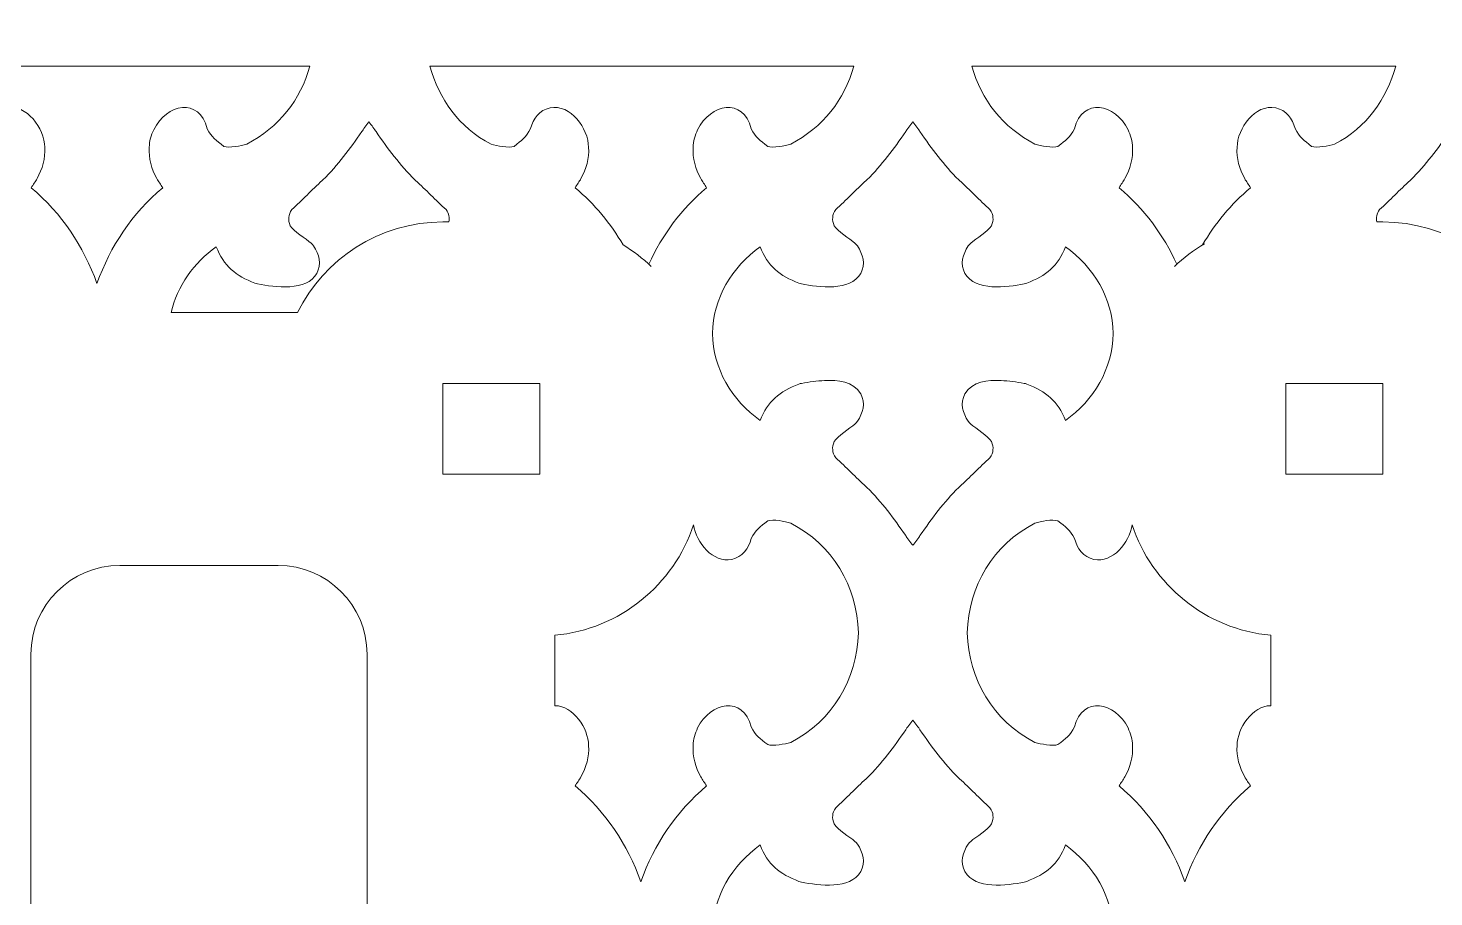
# Model space of a CAD drawing. Header units: centimetres. Extents: x -44 to 44, y -59 to 59.
# Drawn here: x -35.27 to -25.96, y -10.98 to -5.23 of the extents above; entities that cross this region are included whole.
import ezdxf

# ---------------------------------------------------------------- set-up
doc = ezdxf.new("R2010")
doc.units = ezdxf.units.CM
doc.header["$MEASUREMENT"] = 0
doc.layers.add('layer 1', color=7, linetype='Continuous')

msp = doc.modelspace()

# ---------------------------------------------------------------- linework, layer by layer
at = {"layer": 'layer 1', "color": 250, "lineweight": 9}
for points, knots in [([(-16.12309, -21.549), (-16.12309, -21.549), (-15.47685, -21.54941), (-15.47685, -21.54941), (-15.47685, -21.54941), (-15.47685, -21.54941), (-14.94831, -21.54941), (-14.94831, -21.54941), (-14.94831, -21.54941), (-14.94831, -21.54941), (-14.4126, -21.54941), (-14.4126, -21.54941), (-14.4126, -21.54941), (-14.4126, -21.54941), (-14.4126, -20.47798), (-14.4126, -20.47798), (-14.4126, -20.47798), (-14.4126, -20.17528), (-14.65245, -19.9299), (-14.94831, -19.9299), (-14.94831, -19.9299), (-14.94831, -18.03568), (-14.4126, -15.09626), (-14.4126, -14.30505), (-14.4126, -14.30505), (-14.4126, -14.30505), (-14.4126, -12.72236), (-14.4126, -12.72236), (-14.4126, -12.72236), (-14.4126, -11.93115), (-14.94831, -8.99173), (-14.94831, -7.09751), (-14.94831, -7.09751), (-14.65245, -7.09751), (-14.4126, -6.85213), (-14.4126, -6.54943), (-14.4126, -6.54943), (-14.4126, -6.54943), (-14.4126, -5.478), (-14.4126, -5.478), (-14.4126, -5.478), (-14.4126, -5.478), (-15.46206, -4.40655), (-15.46206, -4.40655), (-15.46206, -4.40655), (-15.46206, -4.40655), (-16.12309, -4.40655), (-16.12309, -4.40655), (-16.12309, -4.40655), (-16.12309, -4.40655), (-16.12309, -12.59229), (-16.12309, -12.59229), (-16.12309, -12.59229), (-16.12309, -12.59229), (-16.72309, -12.59229), (-16.72309, -12.59229), (-16.72309, -12.59229), (-16.72309, -12.59229), (-16.72309, -4.40655), (-16.72309, -4.40655), (-16.72309, -4.40655), (-16.72309, -4.40655), (-42.09452, -4.40655), (-42.09452, -4.40655), (-42.09452, -4.40655), (-42.09452, -4.40655), (-42.09452, -12.59229), (-42.09452, -12.59229), (-42.09452, -12.59229), (-42.09452, -12.59229), (-42.69452, -12.59229), (-42.69452, -12.59229), (-42.69452, -12.59229), (-42.69452, -12.59229), (-42.69452, -4.40655), (-42.69452, -4.40655), (-42.69452, -4.40655), (-42.69452, -4.40655), (-43.35555, -4.40655), (-43.35555, -4.40655), (-43.35555, -4.40655), (-43.35555, -4.40655), (-44.40501, -5.478), (-44.40501, -5.478), (-44.40501, -5.478), (-44.40501, -5.478), (-44.40501, -6.54943), (-44.40501, -6.54943), (-44.40501, -6.54943), (-44.40501, -6.85213), (-44.16516, -7.09751), (-43.8693, -7.09751), (-43.8693, -7.09751), (-43.8693, -8.99173), (-44.40501, -11.93115), (-44.40501, -12.72236), (-44.40501, -12.72236), (-44.40501, -12.72236), (-44.40501, -14.30505), (-44.40501, -14.30505), (-44.40501, -14.30505), (-44.40501, -15.09626), (-43.8693, -18.03568), (-43.8693, -19.9299), (-43.8693, -19.9299), (-44.16516, -19.9299), (-44.40501, -20.17528), (-44.40501, -20.47798), (-44.40501, -20.47798), (-44.40501, -20.47798), (-44.40501, -21.54941), (-44.40501, -21.54941), (-44.40501, -21.54941), (-44.40501, -21.54941), (-43.8693, -21.54941), (-43.8693, -21.54941), (-43.8693, -21.54941), (-43.8693, -21.54941), (-43.34076, -21.54941), (-43.34076, -21.54941), (-43.34076, -21.54941), (-43.34076, -21.54941), (-42.69452, -21.549), (-42.69452, -21.549), (-42.69452, -21.549), (-42.69452, -21.549), (-16.12309, -21.549), (-16.12309, -21.549)], [0, 0, 0, 0, 0.030303, 0.030303, 0.030303, 0.030303, 0.0606061, 0.0606061, 0.0606061, 0.0606061, 0.0909091, 0.0909091, 0.0909091, 0.0909091, 0.1212121, 0.1212121, 0.1212121, 0.1212121, 0.1515152, 0.1515152, 0.1515152, 0.1515152, 0.1818182, 0.1818182, 0.1818182, 0.1818182, 0.2121212, 0.2121212, 0.2121212, 0.2121212, 0.2424242, 0.2424242, 0.2424242, 0.2424242, 0.2727273, 0.2727273, 0.2727273, 0.2727273, 0.3030303, 0.3030303, 0.3030303, 0.3030303, 0.3333333, 0.3333333, 0.3333333, 0.3333333, 0.3636364, 0.3636364, 0.3636364, 0.3636364, 0.3939394, 0.3939394, 0.3939394, 0.3939394, 0.4242424, 0.4242424, 0.4242424, 0.4242424, 0.4545455, 0.4545455, 0.4545455, 0.4545455, 0.4848485, 0.4848485, 0.4848485, 0.4848485, 0.5151515, 0.5151515, 0.5151515, 0.5151515, 0.5454545, 0.5454545, 0.5454545, 0.5454545, 0.5757576, 0.5757576, 0.5757576, 0.5757576, 0.6060606, 0.6060606, 0.6060606, 0.6060606, 0.6363636, 0.6363636, 0.6363636, 0.6363636, 0.6666667, 0.6666667, 0.6666667, 0.6666667, 0.6969697, 0.6969697, 0.6969697, 0.6969697, 0.7272727, 0.7272727, 0.7272727, 0.7272727, 0.7575758, 0.7575758, 0.7575758, 0.7575758, 0.7878788, 0.7878788, 0.7878788, 0.7878788, 0.8181818, 0.8181818, 0.8181818, 0.8181818, 0.8484848, 0.8484848, 0.8484848, 0.8484848, 0.8787879, 0.8787879, 0.8787879, 0.8787879, 0.9090909, 0.9090909, 0.9090909, 0.9090909, 0.9393939, 0.9393939, 0.9393939, 0.9393939, 1, 1, 1, 1]), ([(-33.40142, -5.47798), (-33.40142, -5.47798), (-36.20831, -5.47798), (-36.20831, -5.47798), (-36.20831, -5.47798), (-36.14434, -5.69571), (-36.01778, -5.88251), (-35.80253, -5.99447), (-35.80253, -5.99447), (-35.76435, -6.00489), (-35.68571, -6.0225), (-35.65037, -6.00881), (-35.65037, -6.00881), (-35.6001, -5.96916), (-35.56963, -5.94894), (-35.54068, -5.89146), (-35.54068, -5.89146), (-35.52383, -5.82587), (-35.48355, -5.76831), (-35.41243, -5.75413), (-35.41243, -5.75413), (-35.27449, -5.72659), (-35.15968, -5.89003), (-35.15685, -6.01502), (-35.15685, -6.01502), (-35.15216, -6.08938), (-35.17172, -6.15754), (-35.20733, -6.22241), (-35.20733, -6.22241), (-35.21813, -6.24208), (-35.23294, -6.26271), (-35.24627, -6.28294), (-35.24627, -6.28294), (-35.04283, -6.45386), (-34.89996, -6.67026), (-34.81076, -6.9174), (-34.81076, -6.9174), (-34.72153, -6.67024), (-34.57864, -6.45381), (-34.37518, -6.2829), (-34.37518, -6.2829), (-34.38844, -6.26282), (-34.40329, -6.24212), (-34.41413, -6.22241), (-34.41413, -6.22241), (-34.44975, -6.15759), (-34.46931, -6.08946), (-34.46466, -6.01513), (-34.46466, -6.01513), (-34.46385, -5.97491), (-34.45264, -5.93496), (-34.43505, -5.89894), (-34.43505, -5.89894), (-34.34955, -5.72385), (-34.13235, -5.68461), (-34.08071, -5.89166), (-34.08071, -5.89166), (-34.0518, -5.94898), (-34.02135, -5.96921), (-33.97114, -6.00879), (-33.97114, -6.00879), (-33.93578, -6.0225), (-33.85714, -6.00489), (-33.81893, -5.99447), (-33.81893, -5.99447), (-33.60623, -5.88403), (-33.46166, -5.69831), (-33.40142, -5.47798)], [0, 0, 0, 0, 0.0555556, 0.0555556, 0.0555556, 0.0555556, 0.1111111, 0.1111111, 0.1111111, 0.1111111, 0.1666667, 0.1666667, 0.1666667, 0.1666667, 0.2222222, 0.2222222, 0.2222222, 0.2222222, 0.2777778, 0.2777778, 0.2777778, 0.2777778, 0.3333333, 0.3333333, 0.3333333, 0.3333333, 0.3888889, 0.3888889, 0.3888889, 0.3888889, 0.4444444, 0.4444444, 0.4444444, 0.4444444, 0.5, 0.5, 0.5, 0.5, 0.5555556, 0.5555556, 0.5555556, 0.5555556, 0.6111111, 0.6111111, 0.6111111, 0.6111111, 0.6666667, 0.6666667, 0.6666667, 0.6666667, 0.7222222, 0.7222222, 0.7222222, 0.7222222, 0.7777778, 0.7777778, 0.7777778, 0.7777778, 0.8333333, 0.8333333, 0.8333333, 0.8333333, 0.8888889, 0.8888889, 0.8888889, 0.8888889, 1, 1, 1, 1]), ([(-29.80013, -5.47798), (-29.80013, -5.47798), (-32.60702, -5.47798), (-32.60702, -5.47798), (-32.60702, -5.47798), (-32.54308, -5.69571), (-32.41648, -5.88251), (-32.20125, -5.99447), (-32.20125, -5.99447), (-32.16306, -6.00489), (-32.0844, -6.0225), (-32.04906, -6.00881), (-32.04906, -6.00881), (-31.99879, -5.96916), (-31.96834, -5.94894), (-31.93939, -5.89146), (-31.93939, -5.89146), (-31.92255, -5.82587), (-31.88226, -5.76831), (-31.81114, -5.75413), (-31.81114, -5.75413), (-31.67321, -5.72659), (-31.55835, -5.89003), (-31.55554, -6.01504), (-31.55554, -6.01504), (-31.55087, -6.0894), (-31.57043, -6.15754), (-31.60605, -6.22241), (-31.60605, -6.22241), (-31.61685, -6.24208), (-31.63166, -6.26269), (-31.64498, -6.28292), (-31.64498, -6.28292), (-31.51504, -6.3921), (-31.40983, -6.51981), (-31.3275, -6.66225), (-31.3275, -6.66225), (-31.26004, -6.70279), (-31.19738, -6.75062), (-31.14062, -6.80454), (-31.14062, -6.80454), (-31.14604, -6.79937), (-31.15151, -6.79427), (-31.15703, -6.78924), (-31.15703, -6.78924), (-31.06778, -6.59514), (-30.94136, -6.4236), (-30.77389, -6.2829), (-30.77389, -6.2829), (-30.78716, -6.26284), (-30.80201, -6.24214), (-30.81285, -6.22241), (-30.81285, -6.22241), (-30.84844, -6.15756), (-30.86801, -6.08946), (-30.86336, -6.01513), (-30.86336, -6.01513), (-30.86254, -5.97491), (-30.85133, -5.93496), (-30.83374, -5.89894), (-30.83374, -5.89894), (-30.74824, -5.72385), (-30.53104, -5.68461), (-30.4794, -5.89166), (-30.4794, -5.89166), (-30.45049, -5.94898), (-30.42006, -5.96921), (-30.36986, -6.00879), (-30.36986, -6.00879), (-30.3345, -6.0225), (-30.25583, -6.00489), (-30.21763, -5.99447), (-30.21763, -5.99447), (-30.00493, -5.88401), (-29.86037, -5.69831), (-29.80013, -5.47798)], [0, 0, 0, 0, 0.05, 0.05, 0.05, 0.05, 0.1, 0.1, 0.1, 0.1, 0.15, 0.15, 0.15, 0.15, 0.2, 0.2, 0.2, 0.2, 0.25, 0.25, 0.25, 0.25, 0.3, 0.3, 0.3, 0.3, 0.35, 0.35, 0.35, 0.35, 0.4, 0.4, 0.4, 0.4, 0.45, 0.45, 0.45, 0.45, 0.5, 0.5, 0.5, 0.5, 0.55, 0.55, 0.55, 0.55, 0.6, 0.6, 0.6, 0.6, 0.65, 0.65, 0.65, 0.65, 0.7, 0.7, 0.7, 0.7, 0.75, 0.75, 0.75, 0.75, 0.8, 0.8, 0.8, 0.8, 0.85, 0.85, 0.85, 0.85, 0.9, 0.9, 0.9, 0.9, 1, 1, 1, 1]), ([(-26.21059, -5.47798), (-26.21059, -5.47798), (-29.01748, -5.47798), (-29.01748, -5.47798), (-29.01748, -5.47798), (-28.95724, -5.69831), (-28.81268, -5.88401), (-28.59998, -5.99447), (-28.59998, -5.99447), (-28.56178, -6.00489), (-28.48311, -6.0225), (-28.44776, -6.00879), (-28.44776, -6.00879), (-28.39755, -5.96921), (-28.36712, -5.94898), (-28.33821, -5.89166), (-28.33821, -5.89166), (-28.28657, -5.68461), (-28.06937, -5.72385), (-27.98387, -5.89894), (-27.98387, -5.89894), (-27.96628, -5.93496), (-27.95507, -5.97491), (-27.95426, -6.01513), (-27.95426, -6.01513), (-27.94961, -6.08946), (-27.96917, -6.15756), (-28.00476, -6.22241), (-28.00476, -6.22241), (-28.01561, -6.24214), (-28.03046, -6.26284), (-28.04372, -6.2829), (-28.04372, -6.2829), (-27.87626, -6.42362), (-27.74983, -6.59514), (-27.66058, -6.78926), (-27.66058, -6.78926), (-27.66606, -6.79427), (-27.67151, -6.79935), (-27.67691, -6.80447), (-27.67691, -6.80447), (-27.61656, -6.74717), (-27.54956, -6.69675), (-27.47721, -6.65462), (-27.47721, -6.65462), (-27.47721, -6.65462), (-27.49013, -6.66227), (-27.49013, -6.66227), (-27.49013, -6.66227), (-27.40781, -6.51984), (-27.30257, -6.3921), (-27.17263, -6.28292), (-27.17263, -6.28292), (-27.18596, -6.26269), (-27.20076, -6.24208), (-27.21156, -6.22241), (-27.21156, -6.22241), (-27.24718, -6.15754), (-27.26674, -6.0894), (-27.26207, -6.01504), (-27.26207, -6.01504), (-27.25926, -5.89003), (-27.14441, -5.72659), (-27.00647, -5.75413), (-27.00647, -5.75413), (-26.93535, -5.76831), (-26.89506, -5.82587), (-26.87822, -5.89146), (-26.87822, -5.89146), (-26.84927, -5.94894), (-26.81882, -5.96916), (-26.76855, -6.00881), (-26.76855, -6.00881), (-26.73321, -6.0225), (-26.65455, -6.00489), (-26.61636, -5.99447), (-26.61636, -5.99447), (-26.40114, -5.88251), (-26.27454, -5.69571), (-26.21059, -5.47798)], [0, 0, 0, 0, 0.047619, 0.047619, 0.047619, 0.047619, 0.0952381, 0.0952381, 0.0952381, 0.0952381, 0.1428571, 0.1428571, 0.1428571, 0.1428571, 0.1904762, 0.1904762, 0.1904762, 0.1904762, 0.2380952, 0.2380952, 0.2380952, 0.2380952, 0.2857143, 0.2857143, 0.2857143, 0.2857143, 0.3333333, 0.3333333, 0.3333333, 0.3333333, 0.3809524, 0.3809524, 0.3809524, 0.3809524, 0.4285714, 0.4285714, 0.4285714, 0.4285714, 0.4761905, 0.4761905, 0.4761905, 0.4761905, 0.5238095, 0.5238095, 0.5238095, 0.5238095, 0.5714286, 0.5714286, 0.5714286, 0.5714286, 0.6190476, 0.6190476, 0.6190476, 0.6190476, 0.6666667, 0.6666667, 0.6666667, 0.6666667, 0.7142857, 0.7142857, 0.7142857, 0.7142857, 0.7619048, 0.7619048, 0.7619048, 0.7619048, 0.8095238, 0.8095238, 0.8095238, 0.8095238, 0.8571429, 0.8571429, 0.8571429, 0.8571429, 0.9047619, 0.9047619, 0.9047619, 0.9047619, 1, 1, 1, 1]), ([(-34.31985, -7.11009), (-34.04063, -7.11026), (-33.76155, -7.11036), (-33.48242, -7.10976), (-33.48242, -7.10976), (-33.30756, -6.75476), (-32.94178, -6.50953), (-32.52053, -6.50953), (-32.52053, -6.50953), (-32.52053, -6.50953), (-32.48149, -6.50953), (-32.48149, -6.50953), (-32.48149, -6.50953), (-32.47504, -6.48054), (-32.48081, -6.45531), (-32.49932, -6.42769), (-32.49932, -6.42769), (-32.56864, -6.36523), (-32.63151, -6.29698), (-32.70135, -6.23518), (-32.70135, -6.23518), (-32.70135, -6.23518), (-32.70375, -6.23306), (-32.70375, -6.23306), (-32.70375, -6.23306), (-32.70375, -6.23306), (-32.70602, -6.23079), (-32.70602, -6.23079), (-32.70602, -6.23079), (-32.80493, -6.13209), (-32.88407, -6.02569), (-32.96297, -5.91111), (-32.96297, -5.91111), (-32.97137, -5.89892), (-32.99254, -5.86785), (-33.01011, -5.84713), (-33.01011, -5.84713), (-33.02768, -5.86783), (-33.04883, -5.8989), (-33.05721, -5.91109), (-33.05721, -5.91109), (-33.13609, -6.02569), (-33.21529, -6.13209), (-33.31418, -6.23079), (-33.31418, -6.23079), (-33.31418, -6.23079), (-33.31646, -6.23306), (-33.31646, -6.23306), (-33.31646, -6.23306), (-33.31646, -6.23306), (-33.31886, -6.23518), (-33.31886, -6.23518), (-33.31886, -6.23518), (-33.38869, -6.29698), (-33.45156, -6.36523), (-33.52088, -6.42769), (-33.52088, -6.42769), (-33.54454, -6.46299), (-33.54733, -6.49438), (-33.53051, -6.53471), (-33.53051, -6.53471), (-33.51028, -6.57219), (-33.42705, -6.61976), (-33.39343, -6.65031), (-33.39343, -6.65031), (-33.39343, -6.65031), (-33.38438, -6.65852), (-33.38438, -6.65852), (-33.38438, -6.65852), (-33.38438, -6.65852), (-33.37742, -6.66857), (-33.37742, -6.66857), (-33.37742, -6.66857), (-33.33983, -6.72281), (-33.32149, -6.78896), (-33.35535, -6.85037), (-33.35535, -6.85037), (-33.42216, -6.97155), (-33.63317, -6.94202), (-33.74702, -6.92004), (-33.74702, -6.92004), (-33.74702, -6.92004), (-33.75591, -6.91832), (-33.75591, -6.91832), (-33.75591, -6.91832), (-33.75591, -6.91832), (-33.76438, -6.91515), (-33.76438, -6.91515), (-33.76438, -6.91515), (-33.89083, -6.86769), (-33.97208, -6.80098), (-34.0209, -6.67395), (-34.0209, -6.67395), (-34.1691, -6.77998), (-34.27973, -6.93465), (-34.31985, -7.11009)], [0, 0, 0, 0, 0.04, 0.04, 0.04, 0.04, 0.08, 0.08, 0.08, 0.08, 0.12, 0.12, 0.12, 0.12, 0.16, 0.16, 0.16, 0.16, 0.2, 0.2, 0.2, 0.2, 0.24, 0.24, 0.24, 0.24, 0.28, 0.28, 0.28, 0.28, 0.32, 0.32, 0.32, 0.32, 0.36, 0.36, 0.36, 0.36, 0.4, 0.4, 0.4, 0.4, 0.44, 0.44, 0.44, 0.44, 0.48, 0.48, 0.48, 0.48, 0.52, 0.52, 0.52, 0.52, 0.56, 0.56, 0.56, 0.56, 0.6, 0.6, 0.6, 0.6, 0.64, 0.64, 0.64, 0.64, 0.68, 0.68, 0.68, 0.68, 0.72, 0.72, 0.72, 0.72, 0.76, 0.76, 0.76, 0.76, 0.8, 0.8, 0.8, 0.8, 0.84, 0.84, 0.84, 0.84, 0.88, 0.88, 0.88, 0.88, 0.92, 0.92, 0.92, 0.92, 1, 1, 1, 1]), ([(-29.40881, -5.84713), (-29.42638, -5.86783), (-29.44753, -5.8989), (-29.45591, -5.91109), (-29.45591, -5.91109), (-29.53478, -6.02569), (-29.61401, -6.13209), (-29.7129, -6.23079), (-29.7129, -6.23079), (-29.7129, -6.23079), (-29.71517, -6.23306), (-29.71517, -6.23306), (-29.71517, -6.23306), (-29.71517, -6.23306), (-29.71757, -6.23518), (-29.71757, -6.23518), (-29.71757, -6.23518), (-29.78741, -6.29698), (-29.85026, -6.36523), (-29.91958, -6.42769), (-29.91958, -6.42769), (-29.94323, -6.46299), (-29.94604, -6.49438), (-29.9292, -6.53473), (-29.9292, -6.53473), (-29.90899, -6.57216), (-29.82572, -6.61978), (-29.79212, -6.65031), (-29.79212, -6.65031), (-29.79212, -6.65031), (-29.78308, -6.65852), (-29.78308, -6.65852), (-29.78308, -6.65852), (-29.78308, -6.65852), (-29.77611, -6.66857), (-29.77611, -6.66857), (-29.77611, -6.66857), (-29.73853, -6.72281), (-29.72018, -6.78896), (-29.75404, -6.85037), (-29.75404, -6.85037), (-29.82086, -6.97155), (-30.03186, -6.94202), (-30.14571, -6.92004), (-30.14571, -6.92004), (-30.14571, -6.92004), (-30.15461, -6.91832), (-30.15461, -6.91832), (-30.15461, -6.91832), (-30.15461, -6.91832), (-30.16307, -6.91515), (-30.16307, -6.91515), (-30.16307, -6.91515), (-30.28952, -6.86769), (-30.3708, -6.80098), (-30.41959, -6.67393), (-30.41959, -6.67393), (-30.60574, -6.80715), (-30.73268, -7.01709), (-30.73493, -7.24851), (-30.73493, -7.24851), (-30.73268, -7.48181), (-30.60574, -7.69191), (-30.41959, -7.82514), (-30.41959, -7.82514), (-30.3708, -7.69809), (-30.28954, -7.63138), (-30.16307, -7.58391), (-30.16307, -7.58391), (-30.16307, -7.58391), (-30.15461, -7.58074), (-30.15461, -7.58074), (-30.15461, -7.58074), (-30.15461, -7.58074), (-30.14571, -7.57903), (-30.14571, -7.57903), (-30.14571, -7.57903), (-30.09591, -7.56941), (-30.0432, -7.56264), (-29.99261, -7.56032), (-29.99261, -7.56032), (-29.90747, -7.55644), (-29.80043, -7.56452), (-29.75404, -7.64871), (-29.75404, -7.64871), (-29.72018, -7.71013), (-29.73853, -7.77626), (-29.77613, -7.83049), (-29.77613, -7.83049), (-29.77613, -7.83049), (-29.78308, -7.84052), (-29.78308, -7.84052), (-29.78308, -7.84052), (-29.78308, -7.84052), (-29.79212, -7.84873), (-29.79212, -7.84873), (-29.79212, -7.84873), (-29.8257, -7.87926), (-29.90899, -7.92692), (-29.92922, -7.96436), (-29.92922, -7.96436), (-29.94604, -8.00469), (-29.94323, -8.03608), (-29.91958, -8.07137), (-29.91958, -8.07137), (-29.85026, -8.13384), (-29.78741, -8.20209), (-29.71757, -8.26389), (-29.71757, -8.26389), (-29.71757, -8.26389), (-29.71517, -8.26601), (-29.71517, -8.26601), (-29.71517, -8.26601), (-29.71517, -8.26601), (-29.7129, -8.26828), (-29.7129, -8.26828), (-29.7129, -8.26828), (-29.61401, -8.36698), (-29.53478, -8.47337), (-29.45591, -8.58797), (-29.45591, -8.58797), (-29.44753, -8.60016), (-29.42638, -8.63124), (-29.40881, -8.65194), (-29.40881, -8.65194), (-29.39123, -8.63124), (-29.37008, -8.60016), (-29.36171, -8.58797), (-29.36171, -8.58797), (-29.28283, -8.47337), (-29.20361, -8.36698), (-29.10471, -8.26828), (-29.10471, -8.26828), (-29.10471, -8.26828), (-29.10244, -8.26601), (-29.10244, -8.26601), (-29.10244, -8.26601), (-29.10244, -8.26601), (-29.10004, -8.26389), (-29.10004, -8.26389), (-29.10004, -8.26389), (-29.03021, -8.20209), (-28.96736, -8.13384), (-28.89803, -8.07137), (-28.89803, -8.07137), (-28.87438, -8.03608), (-28.87157, -8.00469), (-28.88839, -7.96436), (-28.88839, -7.96436), (-28.90862, -7.92692), (-28.99191, -7.87926), (-29.02549, -7.84873), (-29.02549, -7.84873), (-29.02549, -7.84873), (-29.03453, -7.84052), (-29.03453, -7.84052), (-29.03453, -7.84052), (-29.03453, -7.84052), (-29.04148, -7.83049), (-29.04148, -7.83049), (-29.04148, -7.83049), (-29.07908, -7.77626), (-29.09743, -7.71013), (-29.06357, -7.64871), (-29.06357, -7.64871), (-29.01718, -7.56452), (-28.91014, -7.55644), (-28.82501, -7.56032), (-28.82501, -7.56032), (-28.77441, -7.56264), (-28.7217, -7.56941), (-28.6719, -7.57903), (-28.6719, -7.57903), (-28.6719, -7.57903), (-28.66301, -7.58074), (-28.66301, -7.58074), (-28.66301, -7.58074), (-28.66301, -7.58074), (-28.65454, -7.58391), (-28.65454, -7.58391), (-28.65454, -7.58391), (-28.52807, -7.63138), (-28.44681, -7.69809), (-28.39802, -7.82514), (-28.39802, -7.82514), (-28.21187, -7.69191), (-28.08493, -7.48181), (-28.08268, -7.24851), (-28.08268, -7.24851), (-28.08493, -7.01709), (-28.21187, -6.80715), (-28.39802, -6.67393), (-28.39802, -6.67393), (-28.44681, -6.80098), (-28.52809, -6.86769), (-28.65454, -6.91515), (-28.65454, -6.91515), (-28.65454, -6.91515), (-28.66301, -6.91832), (-28.66301, -6.91832), (-28.66301, -6.91832), (-28.66301, -6.91832), (-28.6719, -6.92004), (-28.6719, -6.92004), (-28.6719, -6.92004), (-28.78575, -6.94202), (-28.99676, -6.97155), (-29.06357, -6.85037), (-29.06357, -6.85037), (-29.09743, -6.78896), (-29.07908, -6.72281), (-29.0415, -6.66857), (-29.0415, -6.66857), (-29.0415, -6.66857), (-29.03453, -6.65852), (-29.03453, -6.65852), (-29.03453, -6.65852), (-29.03453, -6.65852), (-29.02549, -6.65031), (-29.02549, -6.65031), (-29.02549, -6.65031), (-28.99189, -6.61978), (-28.90862, -6.57216), (-28.88841, -6.53473), (-28.88841, -6.53473), (-28.87157, -6.49438), (-28.87438, -6.46299), (-28.89803, -6.42769), (-28.89803, -6.42769), (-28.96736, -6.36523), (-29.03021, -6.29698), (-29.10004, -6.23518), (-29.10004, -6.23518), (-29.10004, -6.23518), (-29.10244, -6.23306), (-29.10244, -6.23306), (-29.10244, -6.23306), (-29.10244, -6.23306), (-29.10471, -6.23079), (-29.10471, -6.23079), (-29.10471, -6.23079), (-29.20361, -6.13209), (-29.28283, -6.02569), (-29.36171, -5.91109), (-29.36171, -5.91109), (-29.37008, -5.8989), (-29.39123, -5.86783), (-29.40881, -5.84713)], [0, 0, 0, 0, 0.015873, 0.015873, 0.015873, 0.015873, 0.031746, 0.031746, 0.031746, 0.031746, 0.047619, 0.047619, 0.047619, 0.047619, 0.0634921, 0.0634921, 0.0634921, 0.0634921, 0.0793651, 0.0793651, 0.0793651, 0.0793651, 0.0952381, 0.0952381, 0.0952381, 0.0952381, 0.1111111, 0.1111111, 0.1111111, 0.1111111, 0.1269841, 0.1269841, 0.1269841, 0.1269841, 0.1428571, 0.1428571, 0.1428571, 0.1428571, 0.1587302, 0.1587302, 0.1587302, 0.1587302, 0.1746032, 0.1746032, 0.1746032, 0.1746032, 0.1904762, 0.1904762, 0.1904762, 0.1904762, 0.2063492, 0.2063492, 0.2063492, 0.2063492, 0.2222222, 0.2222222, 0.2222222, 0.2222222, 0.2380952, 0.2380952, 0.2380952, 0.2380952, 0.2539683, 0.2539683, 0.2539683, 0.2539683, 0.2698413, 0.2698413, 0.2698413, 0.2698413, 0.2857143, 0.2857143, 0.2857143, 0.2857143, 0.3015873, 0.3015873, 0.3015873, 0.3015873, 0.3174603, 0.3174603, 0.3174603, 0.3174603, 0.3333333, 0.3333333, 0.3333333, 0.3333333, 0.3492063, 0.3492063, 0.3492063, 0.3492063, 0.3650794, 0.3650794, 0.3650794, 0.3650794, 0.3809524, 0.3809524, 0.3809524, 0.3809524, 0.3968254, 0.3968254, 0.3968254, 0.3968254, 0.4126984, 0.4126984, 0.4126984, 0.4126984, 0.4285714, 0.4285714, 0.4285714, 0.4285714, 0.4444444, 0.4444444, 0.4444444, 0.4444444, 0.4603175, 0.4603175, 0.4603175, 0.4603175, 0.4761905, 0.4761905, 0.4761905, 0.4761905, 0.4920635, 0.4920635, 0.4920635, 0.4920635, 0.5079365, 0.5079365, 0.5079365, 0.5079365, 0.5238095, 0.5238095, 0.5238095, 0.5238095, 0.5396825, 0.5396825, 0.5396825, 0.5396825, 0.5555556, 0.5555556, 0.5555556, 0.5555556, 0.5714286, 0.5714286, 0.5714286, 0.5714286, 0.5873016, 0.5873016, 0.5873016, 0.5873016, 0.6031746, 0.6031746, 0.6031746, 0.6031746, 0.6190476, 0.6190476, 0.6190476, 0.6190476, 0.6349206, 0.6349206, 0.6349206, 0.6349206, 0.6507937, 0.6507937, 0.6507937, 0.6507937, 0.6666667, 0.6666667, 0.6666667, 0.6666667, 0.6825397, 0.6825397, 0.6825397, 0.6825397, 0.6984127, 0.6984127, 0.6984127, 0.6984127, 0.7142857, 0.7142857, 0.7142857, 0.7142857, 0.7301587, 0.7301587, 0.7301587, 0.7301587, 0.7460317, 0.7460317, 0.7460317, 0.7460317, 0.7619048, 0.7619048, 0.7619048, 0.7619048, 0.7777778, 0.7777778, 0.7777778, 0.7777778, 0.7936508, 0.7936508, 0.7936508, 0.7936508, 0.8095238, 0.8095238, 0.8095238, 0.8095238, 0.8253968, 0.8253968, 0.8253968, 0.8253968, 0.8412698, 0.8412698, 0.8412698, 0.8412698, 0.8571429, 0.8571429, 0.8571429, 0.8571429, 0.8730159, 0.8730159, 0.8730159, 0.8730159, 0.8888889, 0.8888889, 0.8888889, 0.8888889, 0.9047619, 0.9047619, 0.9047619, 0.9047619, 0.9206349, 0.9206349, 0.9206349, 0.9206349, 0.9365079, 0.9365079, 0.9365079, 0.9365079, 0.952381, 0.952381, 0.952381, 0.952381, 0.968254, 0.968254, 0.968254, 0.968254, 1, 1, 1, 1]), ([(-26.33612, -6.50953), (-26.33612, -6.50953), (-26.29706, -6.50953), (-26.29706, -6.50953), (-26.29706, -6.50953), (-25.87581, -6.50953), (-25.51003, -6.75476), (-25.33517, -7.10976), (-25.33517, -7.10976), (-25.05604, -7.11017), (-24.77689, -7.11019), (-24.49776, -7.11009), (-24.49776, -7.11009), (-24.53788, -6.93465), (-24.64851, -6.77998), (-24.79671, -6.67395), (-24.79671, -6.67395), (-24.84553, -6.80098), (-24.92679, -6.86769), (-25.05324, -6.91515), (-25.05324, -6.91515), (-25.05324, -6.91515), (-25.0617, -6.91832), (-25.0617, -6.91832), (-25.0617, -6.91832), (-25.0617, -6.91832), (-25.07059, -6.92004), (-25.07059, -6.92004), (-25.07059, -6.92004), (-25.18444, -6.94202), (-25.39545, -6.97155), (-25.46226, -6.85037), (-25.46226, -6.85037), (-25.49612, -6.78896), (-25.47778, -6.72281), (-25.44019, -6.66857), (-25.44019, -6.66857), (-25.44019, -6.66857), (-25.43323, -6.65852), (-25.43323, -6.65852), (-25.43323, -6.65852), (-25.43323, -6.65852), (-25.42419, -6.65031), (-25.42419, -6.65031), (-25.42419, -6.65031), (-25.39056, -6.61976), (-25.30734, -6.57219), (-25.28711, -6.53471), (-25.28711, -6.53471), (-25.27029, -6.49438), (-25.27307, -6.46299), (-25.29673, -6.42769), (-25.29673, -6.42769), (-25.36605, -6.36523), (-25.42892, -6.29698), (-25.49876, -6.23518), (-25.49876, -6.23518), (-25.49876, -6.23518), (-25.50116, -6.23306), (-25.50116, -6.23306), (-25.50116, -6.23306), (-25.50116, -6.23306), (-25.50343, -6.23079), (-25.50343, -6.23079), (-25.50343, -6.23079), (-25.60232, -6.13209), (-25.68152, -6.02569), (-25.7604, -5.91109), (-25.7604, -5.91109), (-25.76878, -5.8989), (-25.78993, -5.86783), (-25.8075, -5.84713), (-25.8075, -5.84713), (-25.82507, -5.86785), (-25.84624, -5.89892), (-25.85464, -5.91111), (-25.85464, -5.91111), (-25.93354, -6.02569), (-26.01268, -6.13209), (-26.11159, -6.23079), (-26.11159, -6.23079), (-26.11159, -6.23079), (-26.11386, -6.23306), (-26.11386, -6.23306), (-26.11386, -6.23306), (-26.11386, -6.23306), (-26.11626, -6.23518), (-26.11626, -6.23518), (-26.11626, -6.23518), (-26.1861, -6.29698), (-26.24897, -6.36523), (-26.31829, -6.42769), (-26.31829, -6.42769), (-26.33681, -6.45531), (-26.34257, -6.48054), (-26.33612, -6.50953)], [0, 0, 0, 0, 0.04, 0.04, 0.04, 0.04, 0.08, 0.08, 0.08, 0.08, 0.12, 0.12, 0.12, 0.12, 0.16, 0.16, 0.16, 0.16, 0.2, 0.2, 0.2, 0.2, 0.24, 0.24, 0.24, 0.24, 0.28, 0.28, 0.28, 0.28, 0.32, 0.32, 0.32, 0.32, 0.36, 0.36, 0.36, 0.36, 0.4, 0.4, 0.4, 0.4, 0.44, 0.44, 0.44, 0.44, 0.48, 0.48, 0.48, 0.48, 0.52, 0.52, 0.52, 0.52, 0.56, 0.56, 0.56, 0.56, 0.6, 0.6, 0.6, 0.6, 0.64, 0.64, 0.64, 0.64, 0.68, 0.68, 0.68, 0.68, 0.72, 0.72, 0.72, 0.72, 0.76, 0.76, 0.76, 0.76, 0.8, 0.8, 0.8, 0.8, 0.84, 0.84, 0.84, 0.84, 0.88, 0.88, 0.88, 0.88, 0.92, 0.92, 0.92, 0.92, 1, 1, 1, 1]), ([(-31.87768, -7.58096), (-31.87768, -7.58096), (-32.52053, -7.58096), (-32.52053, -7.58096), (-32.52053, -7.58096), (-32.52053, -7.58096), (-32.52053, -8.18096), (-32.52053, -8.18096), (-32.52053, -8.18096), (-32.52053, -8.18096), (-31.87768, -8.18096), (-31.87768, -8.18096), (-31.87768, -8.18096), (-31.87768, -8.18096), (-31.87768, -7.58096), (-31.87768, -7.58096)], [0, 0, 0, 0, 0.2, 0.2, 0.2, 0.2, 0.4, 0.4, 0.4, 0.4, 0.6, 0.6, 0.6, 0.6, 1, 1, 1, 1]), ([(-26.93991, -7.58096), (-26.93991, -7.58096), (-26.29706, -7.58096), (-26.29706, -7.58096), (-26.29706, -7.58096), (-26.29706, -7.58096), (-26.29706, -8.18096), (-26.29706, -8.18096), (-26.29706, -8.18096), (-26.29706, -8.18096), (-26.93991, -8.18096), (-26.93991, -8.18096), (-26.93991, -8.18096), (-26.93991, -8.18096), (-26.93991, -7.58096), (-26.93991, -7.58096)], [0, 0, 0, 0, 0.2, 0.2, 0.2, 0.2, 0.4, 0.4, 0.4, 0.4, 0.6, 0.6, 0.6, 0.6, 1, 1, 1, 1]), ([(-31.77844, -9.24782), (-31.77844, -9.24782), (-31.77844, -9.71432), (-31.77844, -9.71432), (-31.77844, -9.71432), (-31.65551, -9.71584), (-31.55811, -9.86329), (-31.55554, -9.97826), (-31.55554, -9.97826), (-31.55087, -10.05261), (-31.57041, -10.12076), (-31.60605, -10.18564), (-31.60605, -10.18564), (-31.61685, -10.20531), (-31.63166, -10.22595), (-31.64498, -10.24616), (-31.64498, -10.24616), (-31.44154, -10.41709), (-31.29866, -10.63348), (-31.20945, -10.88061), (-31.20945, -10.88061), (-31.12022, -10.63346), (-30.97733, -10.41707), (-30.77389, -10.24614), (-30.77389, -10.24614), (-30.78716, -10.22608), (-30.80201, -10.20538), (-30.81285, -10.18564), (-30.81285, -10.18564), (-30.84846, -10.1208), (-30.86801, -10.05268), (-30.86336, -9.97834), (-30.86336, -9.97834), (-30.86254, -9.9381), (-30.85131, -9.89814), (-30.8337, -9.86209), (-30.8337, -9.86209), (-30.74816, -9.68709), (-30.53104, -9.64791), (-30.4794, -9.85489), (-30.4794, -9.85489), (-30.45049, -9.91224), (-30.42006, -9.93246), (-30.36983, -9.97204), (-30.36983, -9.97204), (-30.33452, -9.98578), (-30.25581, -9.96814), (-30.21763, -9.95773), (-30.21763, -9.95773), (-29.94006, -9.81358), (-29.77851, -9.54129), (-29.769, -9.23115), (-29.769, -9.23115), (-29.77851, -8.92104), (-29.94006, -8.64872), (-30.21763, -8.50457), (-30.21763, -8.50457), (-30.25581, -8.49416), (-30.3345, -8.47656), (-30.36983, -8.49026), (-30.36983, -8.49026), (-30.42008, -8.5299), (-30.45056, -8.55015), (-30.47951, -8.60762), (-30.47951, -8.60762), (-30.49635, -8.67319), (-30.53663, -8.73075), (-30.60776, -8.74496), (-30.60776, -8.74496), (-30.73399, -8.77014), (-30.84092, -8.63535), (-30.86027, -8.51651), (-30.86027, -8.51651), (-30.99171, -8.91302), (-31.34906, -9.20816), (-31.77844, -9.24782)], [0, 0, 0, 0, 0.05, 0.05, 0.05, 0.05, 0.1, 0.1, 0.1, 0.1, 0.15, 0.15, 0.15, 0.15, 0.2, 0.2, 0.2, 0.2, 0.25, 0.25, 0.25, 0.25, 0.3, 0.3, 0.3, 0.3, 0.35, 0.35, 0.35, 0.35, 0.4, 0.4, 0.4, 0.4, 0.45, 0.45, 0.45, 0.45, 0.5, 0.5, 0.5, 0.5, 0.55, 0.55, 0.55, 0.55, 0.6, 0.6, 0.6, 0.6, 0.65, 0.65, 0.65, 0.65, 0.7, 0.7, 0.7, 0.7, 0.75, 0.75, 0.75, 0.75, 0.8, 0.8, 0.8, 0.8, 0.85, 0.85, 0.85, 0.85, 0.9, 0.9, 0.9, 0.9, 1, 1, 1, 1]), ([(-27.03915, -9.71432), (-27.03915, -9.71432), (-27.03915, -9.24782), (-27.03915, -9.24782), (-27.03915, -9.24782), (-27.46864, -9.20805), (-27.82598, -8.91294), (-27.95734, -8.51646), (-27.95734, -8.51646), (-27.97669, -8.63533), (-28.0836, -8.77014), (-28.20986, -8.74496), (-28.20986, -8.74496), (-28.28098, -8.73075), (-28.32126, -8.67319), (-28.33811, -8.60762), (-28.33811, -8.60762), (-28.36706, -8.55015), (-28.39753, -8.5299), (-28.44778, -8.49026), (-28.44778, -8.49026), (-28.48311, -8.47656), (-28.5618, -8.49416), (-28.59998, -8.50457), (-28.59998, -8.50457), (-28.87755, -8.64872), (-29.0391, -8.92104), (-29.04861, -9.23115), (-29.04861, -9.23115), (-29.0391, -9.54129), (-28.87755, -9.81358), (-28.59998, -9.95773), (-28.59998, -9.95773), (-28.5618, -9.96814), (-28.48309, -9.98578), (-28.44778, -9.97204), (-28.44778, -9.97204), (-28.39755, -9.93246), (-28.36712, -9.91224), (-28.33821, -9.85489), (-28.33821, -9.85489), (-28.28657, -9.64791), (-28.06946, -9.68709), (-27.98391, -9.86209), (-27.98391, -9.86209), (-27.9663, -9.89814), (-27.95507, -9.9381), (-27.95426, -9.97834), (-27.95426, -9.97834), (-27.94961, -10.05268), (-27.96915, -10.1208), (-28.00476, -10.18564), (-28.00476, -10.18564), (-28.01561, -10.20538), (-28.03046, -10.22608), (-28.04372, -10.24614), (-28.04372, -10.24614), (-27.84028, -10.41707), (-27.69739, -10.63346), (-27.60816, -10.88061), (-27.60816, -10.88061), (-27.51896, -10.63348), (-27.37607, -10.41709), (-27.17263, -10.24616), (-27.17263, -10.24616), (-27.18596, -10.22595), (-27.20076, -10.20531), (-27.21156, -10.18564), (-27.21156, -10.18564), (-27.2472, -10.12076), (-27.26674, -10.05261), (-27.26207, -9.97826), (-27.26207, -9.97826), (-27.2595, -9.86329), (-27.16208, -9.71582), (-27.03915, -9.71432)], [0, 0, 0, 0, 0.05, 0.05, 0.05, 0.05, 0.1, 0.1, 0.1, 0.1, 0.15, 0.15, 0.15, 0.15, 0.2, 0.2, 0.2, 0.2, 0.25, 0.25, 0.25, 0.25, 0.3, 0.3, 0.3, 0.3, 0.35, 0.35, 0.35, 0.35, 0.4, 0.4, 0.4, 0.4, 0.45, 0.45, 0.45, 0.45, 0.5, 0.5, 0.5, 0.5, 0.55, 0.55, 0.55, 0.55, 0.6, 0.6, 0.6, 0.6, 0.65, 0.65, 0.65, 0.65, 0.7, 0.7, 0.7, 0.7, 0.75, 0.75, 0.75, 0.75, 0.8, 0.8, 0.8, 0.8, 0.85, 0.85, 0.85, 0.85, 0.9, 0.9, 0.9, 0.9, 1, 1, 1, 1]), ([(-34.65979, -11.72541), (-34.25411, -11.72541), (-33.61065, -11.72541), (-33.61065, -11.72541), (-33.61065, -11.72541), (-33.61065, -11.72541), (-33.61065, -11.72541), (-33.61065, -11.72541), (-33.61065, -11.72541), (-33.28716, -11.72541), (-33.0225, -11.46073), (-33.0225, -11.13726), (-33.0225, -11.13726), (-33.0225, -11.13726), (-33.0225, -11.13726), (-33.0225, -11.13726), (-33.0225, -11.13726), (-33.0225, -11.13726), (-33.0225, -9.37281), (-33.0225, -9.37281), (-33.0225, -9.37281), (-33.0225, -9.37281), (-33.0225, -9.37281), (-33.0225, -9.37281), (-33.0225, -9.37281), (-33.0225, -9.04935), (-33.28718, -8.78469), (-33.61065, -8.78469), (-33.61065, -8.78469), (-33.61065, -8.78469), (-34.25411, -8.78469), (-34.65979, -8.78469), (-34.65979, -8.78469), (-34.65979, -8.78469), (-34.65979, -8.78469), (-34.65979, -8.78469), (-34.65979, -8.78469), (-34.98326, -8.78469), (-35.24792, -9.04935), (-35.24792, -9.37281), (-35.24792, -9.37281), (-35.24792, -9.37281), (-35.24792, -9.37281), (-35.24792, -9.37281), (-35.24792, -9.37281), (-35.24792, -9.37281), (-35.24792, -11.13726), (-35.24792, -11.13726), (-35.24792, -11.13726), (-35.24792, -11.13726), (-35.24792, -11.13726), (-35.24792, -11.13726), (-35.24792, -11.13726), (-35.24792, -11.46073), (-34.98326, -11.72541), (-34.65979, -11.72541)], [0, 0, 0, 0, 0.0666667, 0.0666667, 0.0666667, 0.0666667, 0.1333333, 0.1333333, 0.1333333, 0.1333333, 0.2, 0.2, 0.2, 0.2, 0.2666667, 0.2666667, 0.2666667, 0.2666667, 0.3333333, 0.3333333, 0.3333333, 0.3333333, 0.4, 0.4, 0.4, 0.4, 0.4666667, 0.4666667, 0.4666667, 0.4666667, 0.5333333, 0.5333333, 0.5333333, 0.5333333, 0.6, 0.6, 0.6, 0.6, 0.6666667, 0.6666667, 0.6666667, 0.6666667, 0.7333333, 0.7333333, 0.7333333, 0.7333333, 0.8, 0.8, 0.8, 0.8, 0.8666667, 0.8666667, 0.8666667, 0.8666667, 1, 1, 1, 1]), ([(-29.40881, -9.81039), (-29.42638, -9.83111), (-29.44753, -9.86218), (-29.45593, -9.87435), (-29.45593, -9.87435), (-29.53481, -9.98895), (-29.61401, -10.09534), (-29.7129, -10.19404), (-29.7129, -10.19404), (-29.7129, -10.19404), (-29.71517, -10.19629), (-29.71517, -10.19629), (-29.71517, -10.19629), (-29.71517, -10.19629), (-29.71757, -10.19841), (-29.71757, -10.19841), (-29.71757, -10.19841), (-29.78741, -10.26021), (-29.85026, -10.32846), (-29.91958, -10.39093), (-29.91958, -10.39093), (-29.94323, -10.42624), (-29.94604, -10.45764), (-29.92922, -10.49799), (-29.92922, -10.49799), (-29.90897, -10.53542), (-29.82574, -10.58301), (-29.79216, -10.61351), (-29.79216, -10.61351), (-29.79216, -10.61351), (-29.7831, -10.62174), (-29.7831, -10.62174), (-29.7831, -10.62174), (-29.7831, -10.62174), (-29.77611, -10.63181), (-29.77611, -10.63181), (-29.77611, -10.63181), (-29.73853, -10.68604), (-29.72018, -10.75217), (-29.75404, -10.81361), (-29.75404, -10.81361), (-29.82088, -10.93483), (-30.03176, -10.90519), (-30.14561, -10.88334), (-30.14561, -10.88334), (-30.14561, -10.88334), (-30.15456, -10.88162), (-30.15456, -10.88162), (-30.15456, -10.88162), (-30.15456, -10.88162), (-30.16309, -10.87843), (-30.16309, -10.87843), (-30.16309, -10.87843), (-30.28954, -10.83094), (-30.3708, -10.76424), (-30.41959, -10.63719), (-30.41959, -10.63719), (-30.60572, -10.77041), (-30.73268, -10.98032), (-30.73493, -11.21175), (-30.73493, -11.21175), (-30.73268, -11.44504), (-30.60574, -11.65515), (-30.41959, -11.78839), (-30.41959, -11.78839), (-30.3708, -11.66134), (-30.28954, -11.59461), (-30.16307, -11.54715), (-30.16307, -11.54715), (-30.16307, -11.54715), (-30.15456, -11.54396), (-30.15456, -11.54396), (-30.15456, -11.54396), (-30.15456, -11.54396), (-30.14567, -11.54224), (-30.14567, -11.54224), (-30.14567, -11.54224), (-30.09585, -11.53266), (-30.0432, -11.52587), (-29.99261, -11.52358), (-29.99261, -11.52358), (-29.90745, -11.5197), (-29.80043, -11.52778), (-29.75404, -11.61197), (-29.75404, -11.61197), (-29.72018, -11.67339), (-29.73853, -11.73951), (-29.77613, -11.79375), (-29.77613, -11.79375), (-29.77613, -11.79375), (-29.7831, -11.80378), (-29.7831, -11.80378), (-29.7831, -11.80378), (-29.7831, -11.80378), (-29.79212, -11.81199), (-29.79212, -11.81199), (-29.79212, -11.81199), (-29.82572, -11.84252), (-29.90899, -11.89016), (-29.92922, -11.92759), (-29.92922, -11.92759), (-29.94604, -11.96792), (-29.94323, -11.99931), (-29.91958, -12.03463), (-29.91958, -12.03463), (-29.85026, -12.09709), (-29.78738, -12.16534), (-29.71757, -12.22714), (-29.71757, -12.22714), (-29.71757, -12.22714), (-29.71517, -12.22926), (-29.71517, -12.22926), (-29.71517, -12.22926), (-29.71517, -12.22926), (-29.7129, -12.23154), (-29.7129, -12.23154), (-29.7129, -12.23154), (-29.61401, -12.33021), (-29.53481, -12.43661), (-29.45593, -12.55121), (-29.45593, -12.55121), (-29.44753, -12.56338), (-29.42638, -12.59445), (-29.40881, -12.61517), (-29.40881, -12.61517), (-29.39123, -12.59445), (-29.37008, -12.56338), (-29.36168, -12.55121), (-29.36168, -12.55121), (-29.28281, -12.43661), (-29.20361, -12.33021), (-29.10471, -12.23154), (-29.10471, -12.23154), (-29.10471, -12.23154), (-29.10244, -12.22926), (-29.10244, -12.22926), (-29.10244, -12.22926), (-29.10244, -12.22926), (-29.10004, -12.22714), (-29.10004, -12.22714), (-29.10004, -12.22714), (-29.03023, -12.16534), (-28.96736, -12.09709), (-28.89803, -12.03463), (-28.89803, -12.03463), (-28.87438, -11.99931), (-28.87157, -11.96792), (-28.88839, -11.92759), (-28.88839, -11.92759), (-28.90862, -11.89016), (-28.99189, -11.84252), (-29.02549, -11.81199), (-29.02549, -11.81199), (-29.02549, -11.81199), (-29.03451, -11.80378), (-29.03451, -11.80378), (-29.03451, -11.80378), (-29.03451, -11.80378), (-29.04148, -11.79375), (-29.04148, -11.79375), (-29.04148, -11.79375), (-29.07908, -11.73951), (-29.09743, -11.67339), (-29.06357, -11.61197), (-29.06357, -11.61197), (-29.01718, -11.52778), (-28.91016, -11.5197), (-28.82501, -11.52358), (-28.82501, -11.52358), (-28.77441, -11.52587), (-28.72176, -11.53266), (-28.67194, -11.54224), (-28.67194, -11.54224), (-28.67194, -11.54224), (-28.66305, -11.54396), (-28.66305, -11.54396), (-28.66305, -11.54396), (-28.66305, -11.54396), (-28.65454, -11.54715), (-28.65454, -11.54715), (-28.65454, -11.54715), (-28.52807, -11.59461), (-28.44681, -11.66134), (-28.39802, -11.78839), (-28.39802, -11.78839), (-28.21187, -11.65515), (-28.08493, -11.44504), (-28.08268, -11.21175), (-28.08268, -11.21175), (-28.08493, -10.98032), (-28.21189, -10.77041), (-28.39802, -10.63719), (-28.39802, -10.63719), (-28.44681, -10.76424), (-28.52807, -10.83094), (-28.65452, -10.87843), (-28.65452, -10.87843), (-28.65452, -10.87843), (-28.66305, -10.88162), (-28.66305, -10.88162), (-28.66305, -10.88162), (-28.66305, -10.88162), (-28.67201, -10.88334), (-28.67201, -10.88334), (-28.67201, -10.88334), (-28.78586, -10.90519), (-28.99673, -10.93483), (-29.06357, -10.81361), (-29.06357, -10.81361), (-29.09743, -10.75217), (-29.07908, -10.68604), (-29.0415, -10.63181), (-29.0415, -10.63181), (-29.0415, -10.63181), (-29.03451, -10.62174), (-29.03451, -10.62174), (-29.03451, -10.62174), (-29.03451, -10.62174), (-29.02545, -10.61351), (-29.02545, -10.61351), (-29.02545, -10.61351), (-28.99187, -10.58301), (-28.90864, -10.53542), (-28.88839, -10.49799), (-28.88839, -10.49799), (-28.87157, -10.45764), (-28.87438, -10.42624), (-28.89803, -10.39093), (-28.89803, -10.39093), (-28.96736, -10.32846), (-29.03021, -10.26021), (-29.10004, -10.19841), (-29.10004, -10.19841), (-29.10004, -10.19841), (-29.10244, -10.19629), (-29.10244, -10.19629), (-29.10244, -10.19629), (-29.10244, -10.19629), (-29.10471, -10.19404), (-29.10471, -10.19404), (-29.10471, -10.19404), (-29.20361, -10.09534), (-29.28281, -9.98895), (-29.36168, -9.87435), (-29.36168, -9.87435), (-29.37008, -9.86218), (-29.39123, -9.83111), (-29.40881, -9.81039)], [0, 0, 0, 0, 0.015873, 0.015873, 0.015873, 0.015873, 0.031746, 0.031746, 0.031746, 0.031746, 0.047619, 0.047619, 0.047619, 0.047619, 0.0634921, 0.0634921, 0.0634921, 0.0634921, 0.0793651, 0.0793651, 0.0793651, 0.0793651, 0.0952381, 0.0952381, 0.0952381, 0.0952381, 0.1111111, 0.1111111, 0.1111111, 0.1111111, 0.1269841, 0.1269841, 0.1269841, 0.1269841, 0.1428571, 0.1428571, 0.1428571, 0.1428571, 0.1587302, 0.1587302, 0.1587302, 0.1587302, 0.1746032, 0.1746032, 0.1746032, 0.1746032, 0.1904762, 0.1904762, 0.1904762, 0.1904762, 0.2063492, 0.2063492, 0.2063492, 0.2063492, 0.2222222, 0.2222222, 0.2222222, 0.2222222, 0.2380952, 0.2380952, 0.2380952, 0.2380952, 0.2539683, 0.2539683, 0.2539683, 0.2539683, 0.2698413, 0.2698413, 0.2698413, 0.2698413, 0.2857143, 0.2857143, 0.2857143, 0.2857143, 0.3015873, 0.3015873, 0.3015873, 0.3015873, 0.3174603, 0.3174603, 0.3174603, 0.3174603, 0.3333333, 0.3333333, 0.3333333, 0.3333333, 0.3492063, 0.3492063, 0.3492063, 0.3492063, 0.3650794, 0.3650794, 0.3650794, 0.3650794, 0.3809524, 0.3809524, 0.3809524, 0.3809524, 0.3968254, 0.3968254, 0.3968254, 0.3968254, 0.4126984, 0.4126984, 0.4126984, 0.4126984, 0.4285714, 0.4285714, 0.4285714, 0.4285714, 0.4444444, 0.4444444, 0.4444444, 0.4444444, 0.4603175, 0.4603175, 0.4603175, 0.4603175, 0.4761905, 0.4761905, 0.4761905, 0.4761905, 0.4920635, 0.4920635, 0.4920635, 0.4920635, 0.5079365, 0.5079365, 0.5079365, 0.5079365, 0.5238095, 0.5238095, 0.5238095, 0.5238095, 0.5396825, 0.5396825, 0.5396825, 0.5396825, 0.5555556, 0.5555556, 0.5555556, 0.5555556, 0.5714286, 0.5714286, 0.5714286, 0.5714286, 0.5873016, 0.5873016, 0.5873016, 0.5873016, 0.6031746, 0.6031746, 0.6031746, 0.6031746, 0.6190476, 0.6190476, 0.6190476, 0.6190476, 0.6349206, 0.6349206, 0.6349206, 0.6349206, 0.6507937, 0.6507937, 0.6507937, 0.6507937, 0.6666667, 0.6666667, 0.6666667, 0.6666667, 0.6825397, 0.6825397, 0.6825397, 0.6825397, 0.6984127, 0.6984127, 0.6984127, 0.6984127, 0.7142857, 0.7142857, 0.7142857, 0.7142857, 0.7301587, 0.7301587, 0.7301587, 0.7301587, 0.7460317, 0.7460317, 0.7460317, 0.7460317, 0.7619048, 0.7619048, 0.7619048, 0.7619048, 0.7777778, 0.7777778, 0.7777778, 0.7777778, 0.7936508, 0.7936508, 0.7936508, 0.7936508, 0.8095238, 0.8095238, 0.8095238, 0.8095238, 0.8253968, 0.8253968, 0.8253968, 0.8253968, 0.8412698, 0.8412698, 0.8412698, 0.8412698, 0.8571429, 0.8571429, 0.8571429, 0.8571429, 0.8730159, 0.8730159, 0.8730159, 0.8730159, 0.8888889, 0.8888889, 0.8888889, 0.8888889, 0.9047619, 0.9047619, 0.9047619, 0.9047619, 0.9206349, 0.9206349, 0.9206349, 0.9206349, 0.9365079, 0.9365079, 0.9365079, 0.9365079, 0.952381, 0.952381, 0.952381, 0.952381, 0.968254, 0.968254, 0.968254, 0.968254, 1, 1, 1, 1])]:
    msp.add_open_spline(points, degree=3, knots=knots, dxfattribs=at)

doc.saveas('drawing.dxf')
